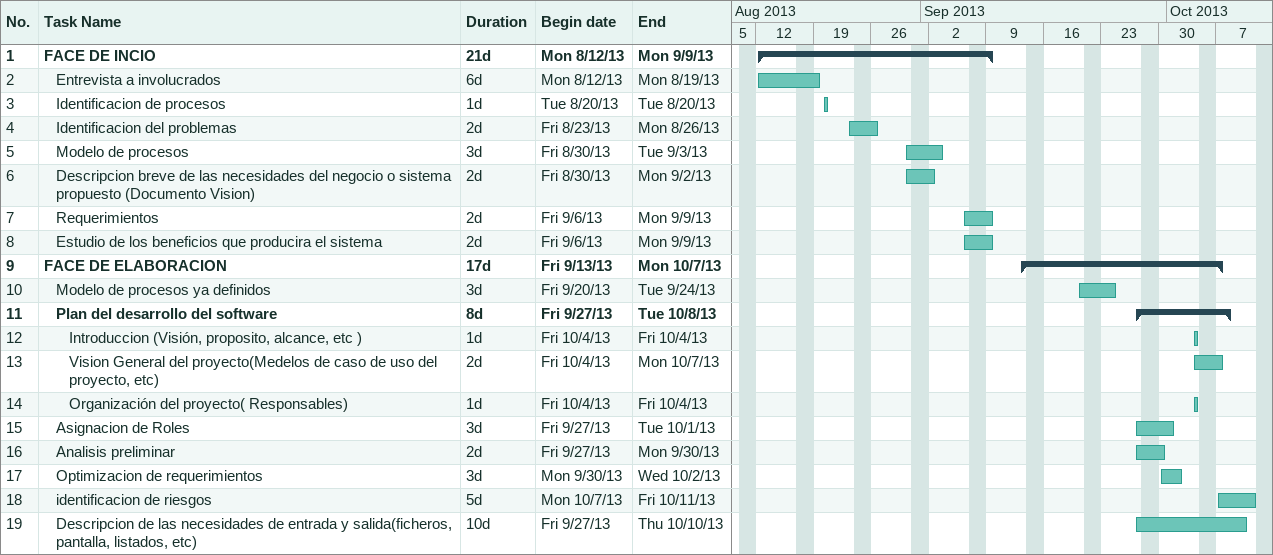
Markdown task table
| ID | Level | Task | Duration | Start | Finish |
|---|---|---|---|---|---|
| 1 | 1 | **FACE DE INCIO** | 21d | 2013-08-12 | 2013-09-09 |
| 2 | 2 | Entrevista a involucrados | 6d | 2013-08-12 | 2013-08-19 |
| 3 | 2 | Identificacion de procesos | 1d | 2013-08-20 | 2013-08-20 |
| 4 | 2 | Identificacion del problemas | 2d | 2013-08-23 | 2013-08-26 |
| 5 | 2 | Modelo de procesos | 3d | 2013-08-30 | 2013-09-03 |
| 6 | 2 | Descripcion breve de las necesidades del negocio o sistema propuesto (Documento Vision) | 2d | 2013-08-30 | 2013-09-02 |
| 7 | 2 | Requerimientos | 2d | 2013-09-06 | 2013-09-09 |
| 8 | 2 | Estudio de los beneficios que producira el sistema | 2d | 2013-09-06 | 2013-09-09 |
| 9 | 1 | **FACE DE ELABORACION** | 17d | 2013-09-13 | 2013-10-07 |
| 10 | 2 | Modelo de procesos ya definidos | 3d | 2013-09-20 | 2013-09-24 |
| 11 | 2 | **Plan del desarrollo del software** | 8d | 2013-09-27 | 2013-10-08 |
| 12 | 3 | Introduccion (Visión, proposito, alcance, etc ) | 1d | 2013-10-04 | 2013-10-04 |
| 13 | 3 | Vision General del proyecto(Medelos de caso de uso del proyecto, etc) | 2d | 2013-10-04 | 2013-10-07 |
| 14 | 3 | Organización del proyecto( Responsables) | 1d | 2013-10-04 | 2013-10-04 |
| 15 | 2 | Asignacion de Roles | 3d | 2013-09-27 | 2013-10-01 |
| 16 | 2 | Analisis preliminar | 2d | 2013-09-27 | 2013-09-30 |
| 17 | 2 | Optimizacion de requerimientos | 3d | 2013-09-30 | 2013-10-02 |
| 18 | 2 | identificacion de riesgos | 5d | 2013-10-07 | 2013-10-11 |
| 19 | 2 | Descripcion de las necesidades de entrada y salida(ficheros, pantalla, listados, etc) | 10d | 2013-09-27 | 2013-10-10 |
